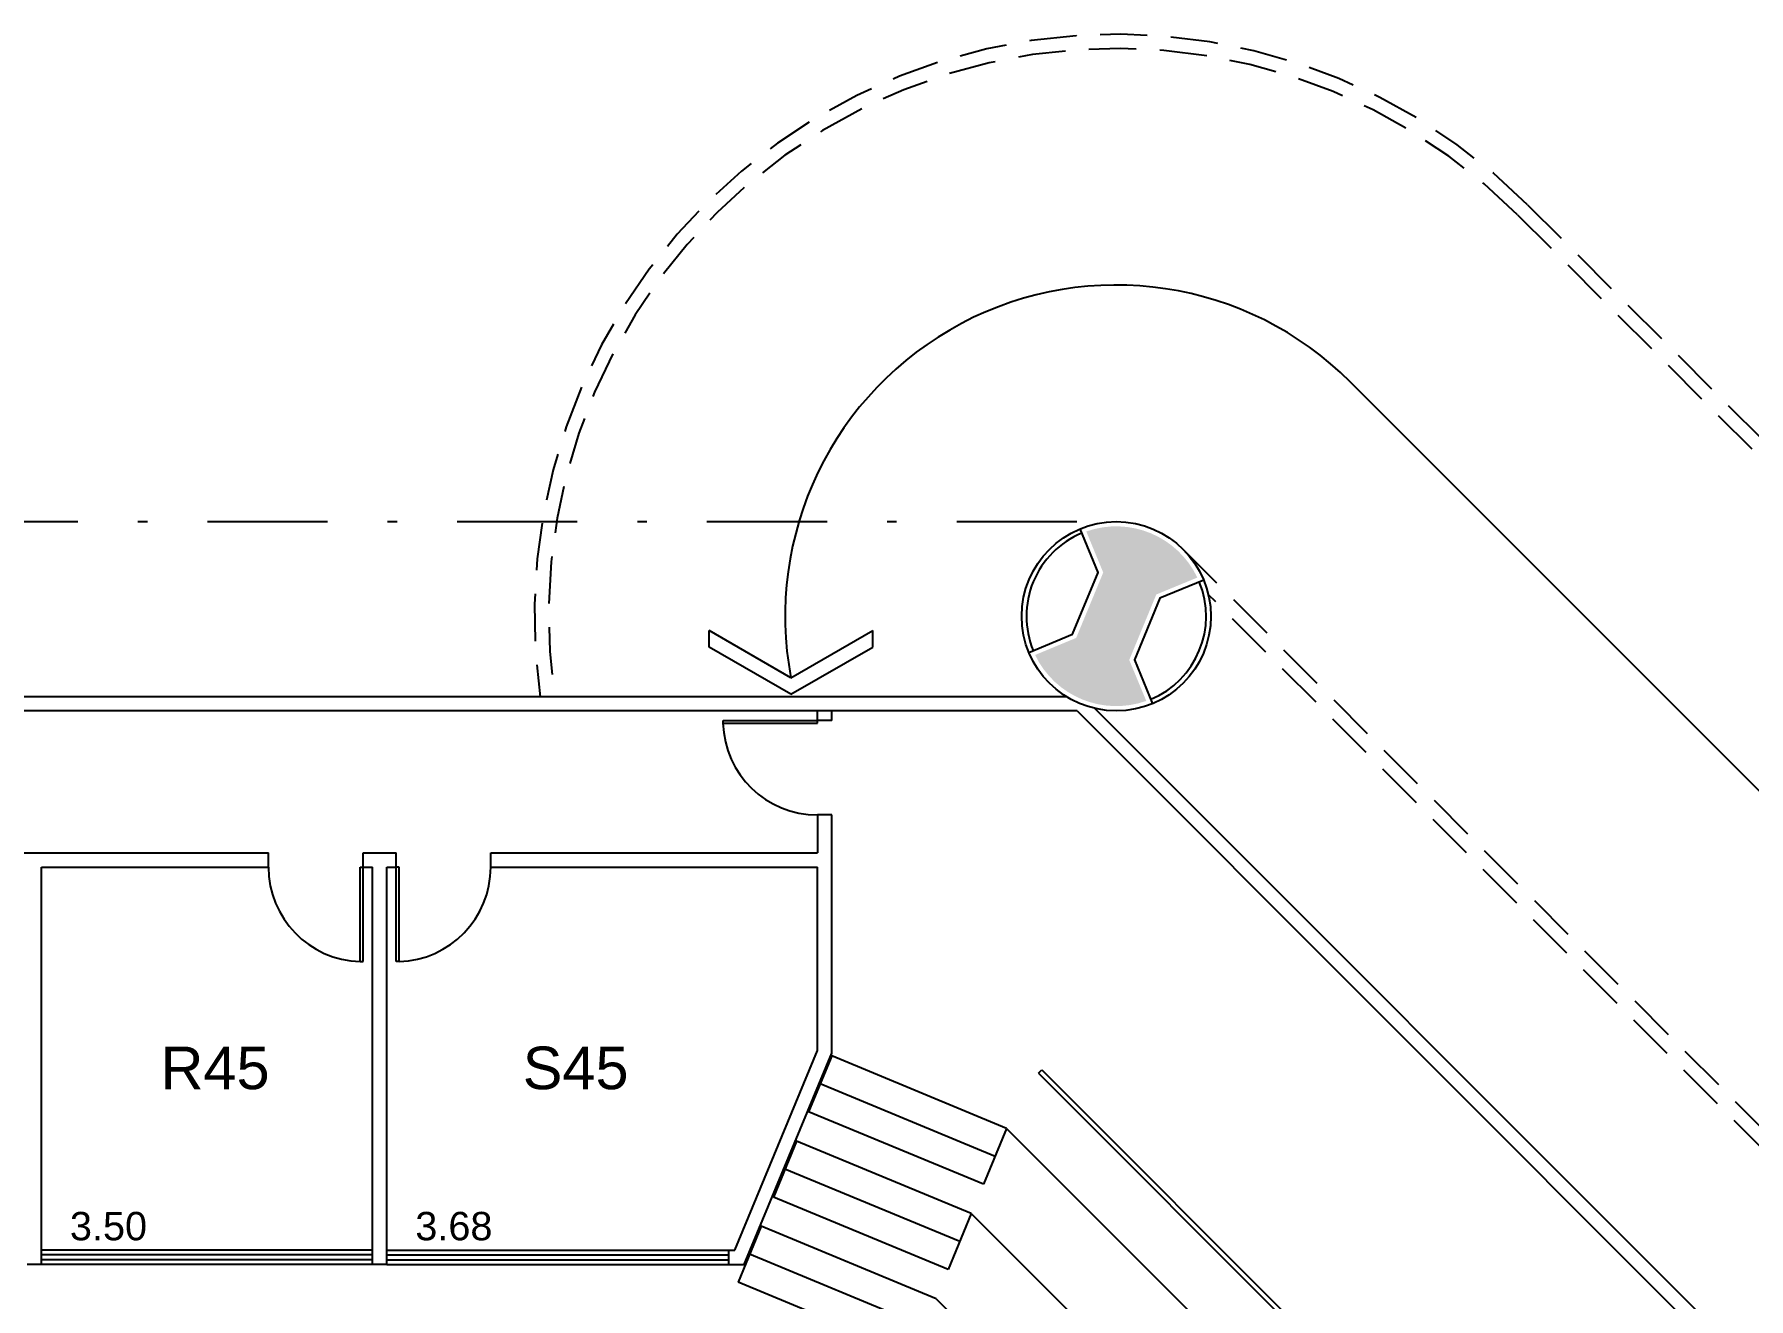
# Model space of a CAD drawing. Extents: x 1306 to 1544, y -75 to 211.
# Drawn here: x 1442.9 to 1461.02, y 181.41 to 194.77 of the extents above; entities that cross this region are included whole.
import ezdxf

# ---------------------------------------------------------------- set-up
doc = ezdxf.new("R2010")
doc.units = 0
doc.header["$LTSCALE"] = 2
doc.header["$PDMODE"] = 3
doc.linetypes.add('DASHDOT2', pattern=[12.7, 6.35, -3.175, 0, -3.175])
doc.linetypes.add('HIDDEN', pattern=[0.375, 0.25, -0.125])
doc.layers.get('0').update_dxf_attribs({"linetype": 'CONTINUOUS'})
doc.layers.get('DEFPOINTS').update_dxf_attribs({"linetype": 'CONTINUOUS'})
for name, color, linetype in [('ARQUIBANCADA-ARY', 2, 'CONTINUOUS'), ('DIVISÓRIAS-ARY', 2, 'CONTINUOUS'), ('ESQUADRIA-ARY', 2, 'CONTINUOUS'), ('HACHURAS-ARY', 9, 'CONTINUOUS'), ('PAREDE-ALTA-ARY', 1, 'CONTINUOUS'), ('PAREDE-BAIXA-ARY', 2, 'CONTINUOUS'), ('PILAR-RED-ARY', 5, 'CONTINUOUS'), ('PROJ-COBERTURA-ARY', 7, 'DASHDOT2'), ('RAMPA-INT-ARY', 7, 'CONTINUOUS'), ('RAMPA-PROJ-ARY', 7, 'HIDDEN'), ('TEXTO-PB-COR-ARY', 12, 'CONTINUOUS'), ('TEXTO-PB-COTAS-ARY', 12, 'CONTINUOUS')]:
    doc.layers.add(name, color=color, linetype=linetype)
doc.styles.add('ARIAL', font='arial.ttf', dxfattribs={"height": 0.5})
doc.styles.add('SEM_ESCALA', font='arial.ttf')
doc.dimstyles.new('DIMTIC100-ARY', dxfattribs={"dimtxt": 0.3, "dimasz": 0.12, "dimexe": 0.1, "dimexo": 0.15, "dimgap": 0.1, "dimtad": 1, "dimjust": 1, "dimtoh": 1, "dimrnd": 0.01, "dimzin": 0, "dimdsep": 46, "dimtxsty": 'SEM_ESCALA', "dimblk1": 'NONE', "dimblk2": 'NONE', "dimsah": 1, "dimcen": -0.1, "dimdle": 0.06, "dimse1": 1, "dimse2": 1, "dimsd1": 1, "dimsd2": 1, "dimclrd": 1, "dimclre": 1, "dimclrt": 2, "dimadec": 0, "dimazin": 0, "dimtfac": 1, "dimtix": 1, "dimtmove": 2, "dimatfit": 3, "dimldrblk": 'NONE', "dimfxl": 1, "dimtolj": 1, "dimtzin": 0, "dimarcsym": 0})

# ---------------------------------------------------------------- blocks, each defined once
blk = doc.blocks.new('*D74')
at = {"layer": 'DEFPOINTS', "color": 0, "linetype": 'ByBlock', "ltscale": 0.5}
for p in [(1442.972, 181.874), (1446.472, 181.924), (1446.472, 181.924)]:
    blk.add_point(p, dxfattribs=at)
at = {"color": 2, "linetype": 'ByBlock', "ltscale": 0.5, "insert": (1443.681, 182.177), "char_height": 0.3, "attachment_point": 5, "style": 'SEM_ESCALA'}
blk.add_mtext('\\A1;3.50', dxfattribs=at)
blk = doc.blocks.new('_NONE')
at = {"color": 0, "linetype": 'ByBlock', "ltscale": 0.5}
blk.add_circle((0, 0), 0.25, dxfattribs=at)
blk = doc.blocks.new('*D75')
at = {"layer": 'DEFPOINTS', "color": 0, "linetype": 'ByBlock', "ltscale": 0.5}
for p in [(1446.622, 181.924), (1450.302, 181.924), (1450.302, 181.924)]:
    blk.add_point(p, dxfattribs=at)
at = {"color": 2, "linetype": 'ByBlock', "ltscale": 0.5, "insert": (1447.332, 182.177), "char_height": 0.3, "attachment_point": 5, "style": 'SEM_ESCALA'}
blk.add_mtext('\\A1;3.68', dxfattribs=at)

msp = doc.modelspace()

# ---------------------------------------------------------------- hatches: boundary and pattern name
at = {"layer": 'HACHURAS-ARY', "ltscale": 0.5}
msp.add_hatch(color=256, dxfattribs=at).paths.add_polyline_path([(1454.757, 188.854), (1455.191, 189.033, 0.383694), (1454.017, 189.52), (1454.196, 189.086), (1453.91, 188.395), (1453.476, 188.215, 0.383694), (1454.651, 187.729), (1454.471, 188.162)])

# ---------------------------------------------------------------- linework, layer by layer
at = {"layer": 'ARQUIBANCADA-ARY'}
for p, q in [((1451.326, 183.977), (1451.082, 183.386)), ((1453.174, 183.212), (1451.326, 183.977)), ((1453.052, 182.916), (1451.204, 183.682)), ((1452.929, 182.621), (1451.082, 183.386)), ((1450.954, 183.077), (1450.709, 182.486)), ((1452.801, 182.312), (1450.954, 183.077)), ((1453.174, 183.212), (1452.929, 182.621)), ((1453.174, 183.212), (1480.581, 155.805)), ((1452.679, 182.016), (1450.831, 182.782)), ((1452.557, 181.721), (1450.709, 182.486)), ((1452.801, 182.312), (1452.557, 181.721)), ((1452.801, 182.312), (1479.681, 155.432)), ((1450.581, 182.177), (1450.336, 181.586)), ((1452.429, 181.412), (1450.581, 182.177)), ((1452.306, 181.116), (1450.458, 181.882)), ((1452.184, 180.821), (1450.336, 181.586)), ((1452.429, 181.412), (1478.781, 155.059))]:
    msp.add_line(p, q, dxfattribs=at)
at = {"layer": 'DIVISÓRIAS-ARY'}
for p, q in [((1450.177, 187.524), (1451.176, 187.524)), ((1450.177, 187.494), (1450.177, 187.524)), ((1450.177, 187.494), (1451.176, 187.494)), ((1451.176, 187.494), (1451.176, 187.524)), ((1446.342, 184.975), (1446.342, 185.974)), ((1446.342, 185.974), (1446.372, 185.974)), ((1446.372, 184.975), (1446.372, 185.974)), ((1446.752, 185.974), (1446.722, 185.974)), ((1446.722, 184.975), (1446.722, 185.974)), ((1446.752, 184.975), (1446.752, 185.974)), ((1446.342, 184.975), (1446.372, 184.975)), ((1446.752, 184.975), (1446.722, 184.975))]:
    msp.add_line(p, q, dxfattribs=at)
at = {"layer": 'DIVISÓRIAS-ARY', "color": 7, "ltscale": 0.5}
for centre, start, end in [((1451.176, 187.524), 181.7191, 270), ((1446.372, 185.974), 180, 268.2809), ((1446.722, 185.974), 271.7191, 360)]:
    msp.add_arc(centre, 1, start, end, dxfattribs=at)
at = {"layer": 'ESQUADRIA-ARY'}
for p, q in [((1453.512, 183.794), (1453.547, 183.829)), ((1453.512, 183.794), (1481.163, 156.142)), ((1453.547, 183.829), (1481.199, 156.178))]:
    msp.add_line(p, q, dxfattribs=at)
at = {"layer": 'PAREDE-ALTA-ARY', "ltscale": 0.5}
for p, q in [((1451.176, 187.524), (1451.176, 187.624)), ((1451.326, 187.524), (1451.326, 187.624)), ((1451.326, 187.524), (1451.176, 187.524)), ((1451.326, 186.524), (1451.176, 186.524)), ((1451.176, 186.524), (1451.176, 186.124)), ((1451.326, 184.006), (1451.326, 186.524)), ((1440.422, 186.124), (1445.372, 186.124)), ((1445.372, 185.974), (1445.372, 186.124)), ((1446.372, 186.124), (1446.722, 186.124)), ((1446.372, 185.974), (1446.372, 186.124)), ((1446.722, 185.974), (1446.722, 186.124)), ((1447.722, 186.124), (1451.176, 186.124)), ((1447.722, 185.974), (1447.722, 186.124)), ((1442.972, 185.974), (1445.372, 185.974)), ((1442.972, 181.774), (1442.972, 185.974)), ((1446.372, 185.974), (1446.472, 185.974)), ((1446.472, 181.774), (1446.472, 185.974)), ((1446.622, 185.974), (1446.722, 185.974)), ((1446.622, 181.774), (1446.622, 185.974)), ((1447.722, 185.974), (1451.176, 185.974)), ((1451.176, 184.036), (1451.176, 185.974)), ((1450.302, 181.924), (1451.176, 184.036)), ((1450.402, 181.774), (1451.326, 184.006)), ((1442.972, 181.774), (1442.822, 181.774)), ((1446.472, 181.874), (1442.972, 181.874)), ((1446.472, 181.824), (1442.972, 181.824)), ((1446.622, 181.774), (1446.472, 181.774)), ((1446.622, 181.874), (1450.24, 181.874)), ((1446.622, 181.824), (1450.24, 181.824)), ((1450.24, 181.924), (1450.302, 181.924)), ((1450.24, 181.774), (1450.24, 181.924)), ((1450.24, 181.774), (1450.402, 181.774))]:
    msp.add_line(p, q, dxfattribs=at)
at = {"layer": 'PAREDE-BAIXA-ARY'}
for p, q in [((1453.807, 187.774), (1439.447, 187.774)), ((1453.919, 187.624), (1439.447, 187.624)), ((1453.919, 187.624), (1464.153, 177.39)), ((1464.259, 177.496), (1454.105, 187.651))]:
    msp.add_line(p, q, dxfattribs=at)
at = {"layer": 'PAREDE-BAIXA-ARY', "ltscale": 0.5}
for p, q in [((1446.472, 181.924), (1442.972, 181.924)), ((1446.472, 181.774), (1442.972, 181.774)), ((1446.622, 181.924), (1450.24, 181.924)), ((1446.622, 181.774), (1450.24, 181.774))]:
    msp.add_line(p, q, dxfattribs=at)
at = {"layer": 'PILAR-RED-ARY'}
msp.add_lwpolyline([(1453.97, 189.502, 0.414214), (1453.456, 188.261, 0.414214)], format="xyb", dxfattribs=at)
for points in [[(1453.41, 188.241), (1453.872, 188.433), (1454.142, 189.086), (1453.951, 189.548)], [(1455.258, 189.007), (1454.796, 188.815), (1454.525, 188.162), (1454.716, 187.7)]]:
    msp.add_lwpolyline(points, dxfattribs=at)
msp.add_circle((1454.334, 188.624), 1, dxfattribs=at)
msp.add_arc((1454.334, 188.624), 0.95, 292.5, 22.5, dxfattribs=at)
at = {"layer": 'PROJ-COBERTURA-ARY', "ltscale": 0.1}
msp.add_line((1439.447, 189.624), (1454.334, 189.624), dxfattribs=at)
at = {"layer": 'RAMPA-INT-ARY'}
for p, q in [((1450.895, 187.973), (1450.029, 188.473)), ((1450.029, 188.299), (1450.029, 188.473)), ((1450.895, 187.799), (1450.029, 188.299)), ((1450.895, 187.973), (1451.761, 188.473)), ((1450.895, 187.799), (1451.761, 188.299)), ((1451.761, 188.299), (1451.761, 188.473))]:
    msp.add_line(p, q, dxfattribs=at)
msp.add_lwpolyline([(1467.335, 180.572), (1456.809, 191.099, 0.738139), (1450.895, 187.973, 0.738139)], format="xyb", dxfattribs=at)
at = {"layer": 'RAMPA-PROJ-ARY'}
for points in [[(1448.243, 187.774, -0.719528), (1458.682, 192.973), (1469.209, 182.446)], [(1448.394, 187.774, -0.720853), (1458.576, 192.867), (1469.103, 182.34)]]:
    msp.add_lwpolyline(points, format="xyb", dxfattribs=at)
for points in [[(1455.041, 189.331), (1465.568, 178.805)], [(1465.461, 178.699), (1455.307, 188.853)]]:
    msp.add_lwpolyline(points, dxfattribs=at)

# ---------------------------------------------------------------- texts
at = {"layer": 'TEXTO-PB-COR-ARY', "style": 'ARIAL'}
for s, p in [('R45', (1444.231, 183.626)), ('S45', (1448.06, 183.626))]:
    msp.add_text(s, height=0.45, dxfattribs=at).set_placement(p)

# ---------------------------------------------------------------- dimensions: what is measured, and where the dimension line sits
at = {"layer": 'TEXTO-PB-COTAS-ARY', "ltscale": 0.5}
for base, p1, p2, picture, middle in [((1446.472, 181.924), (1442.972, 181.874), (1446.472, 181.924), '*D74', (1443.681, 182.177)), ((1450.302, 181.924), (1446.622, 181.924), (1450.302, 181.924), '*D75', (1447.332, 182.177))]:
    dim = msp.add_linear_dim(base=base, p1=p1, p2=p2, dimstyle='DIMTIC100-ARY', dxfattribs=at)
    dim.commit()
    dim.dimension.update_dxf_attribs({"geometry": picture, "text_midpoint": middle})

doc.saveas('drawing.dxf')
